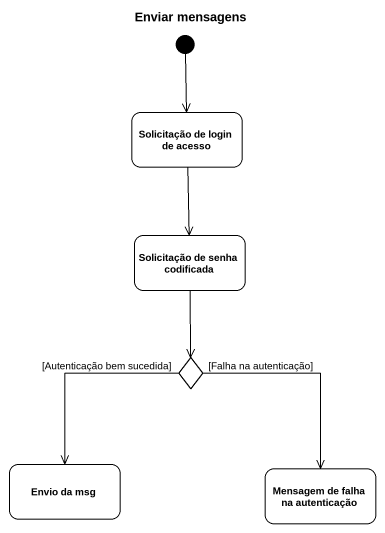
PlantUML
@startuml
title Enviar mensagens
hide empty description
state "Solicitação de login de acesso" as Solicitação_de_login_de
state "Solicitação de senha codificada" as Solicitação_de_senha
state choice1 <<choice>>
state "Envio da msg" as Envio_da_msg
state "Mensagem de falha na autenticação" as Mensagem_de_falha_na
[*] --> Solicitação_de_login_de
Solicitação_de_login_de --> Solicitação_de_senha
Solicitação_de_senha --> choice1
choice1 --> Envio_da_msg : [Autenticação bem sucedida]
choice1 --> Mensagem_de_falha_na : [Falha na autenticação]
@enduml
